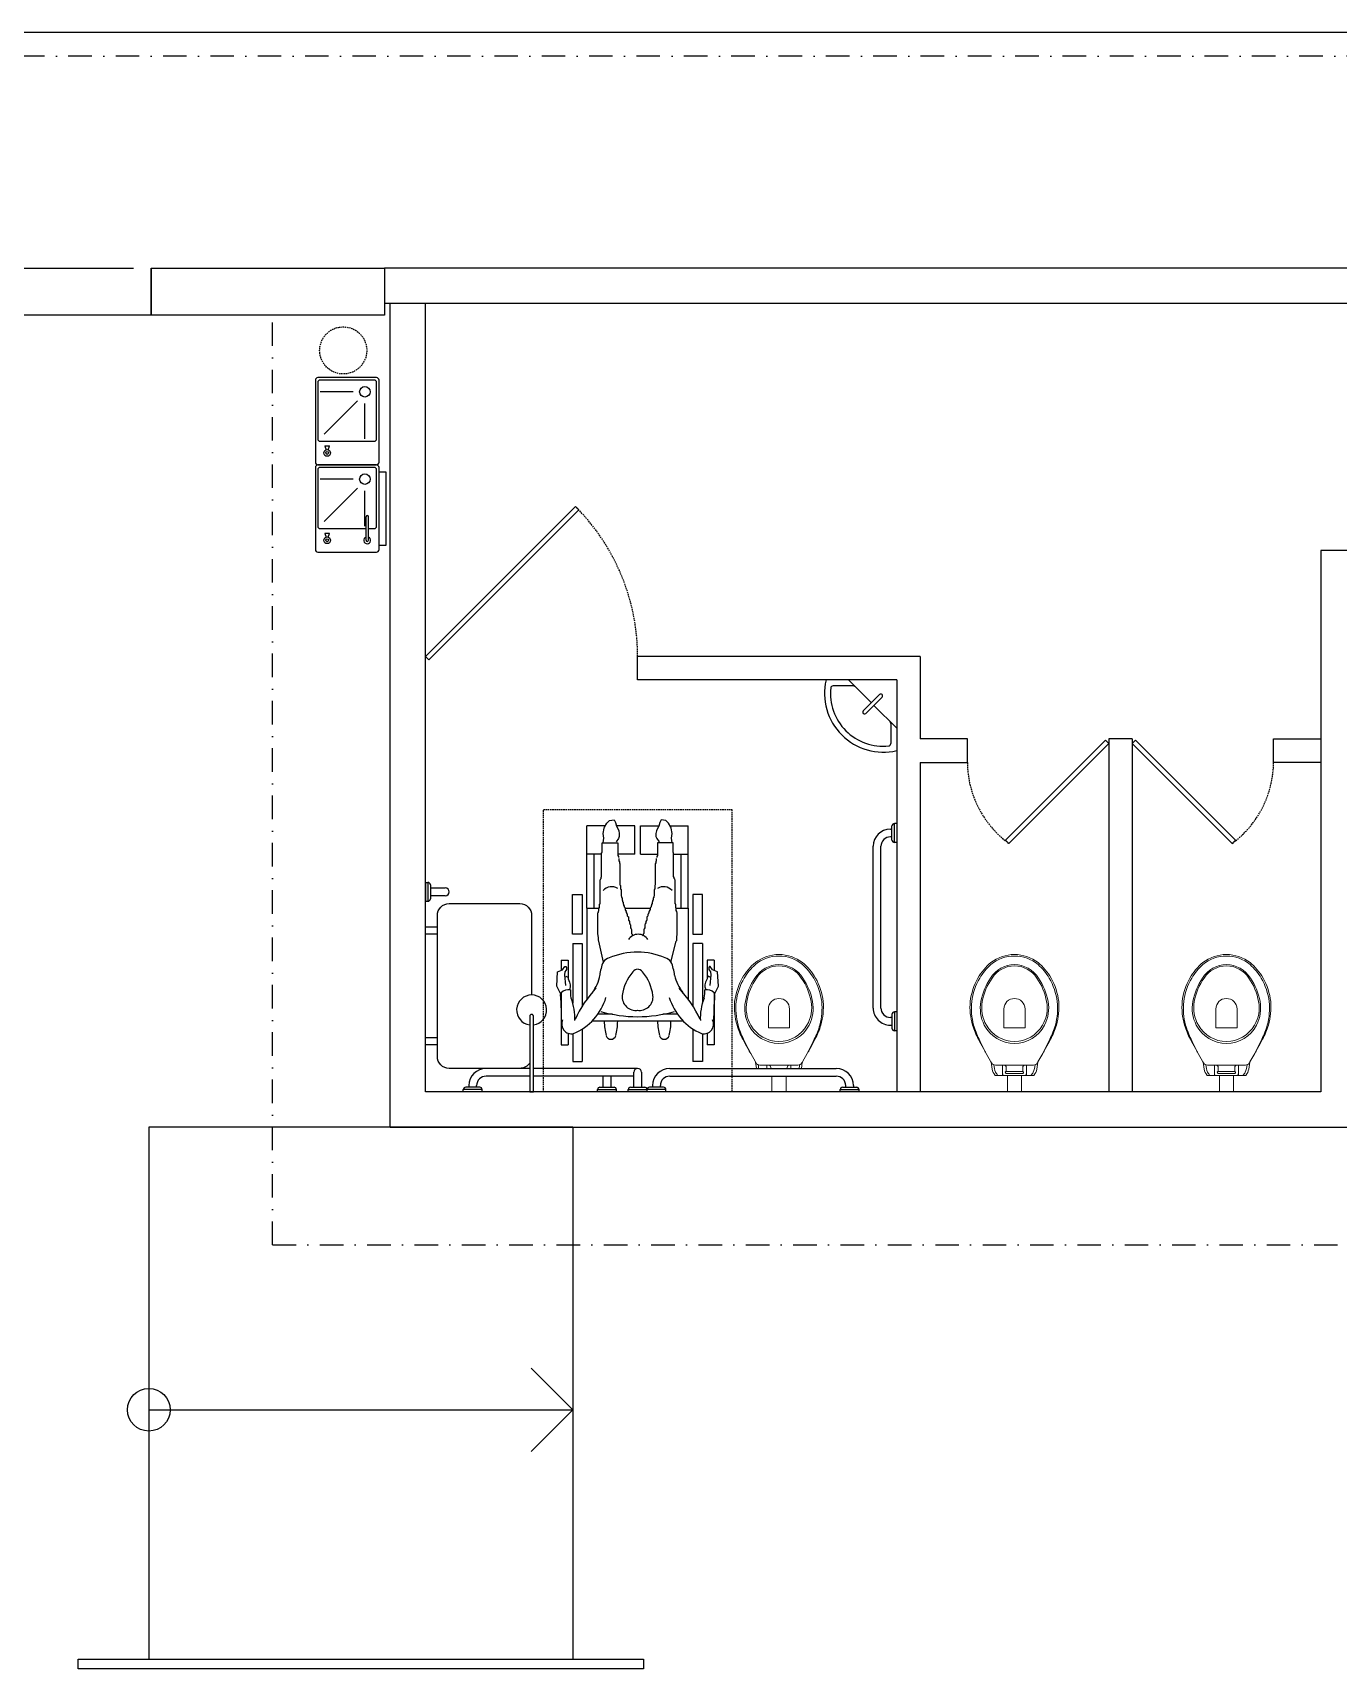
# Model space of a CAD drawing. Header units: centimetres. Extents: x -1927 to 15906, y 300 to 5931.
# Drawn here: x 8601 to 9155, y 4053 to 4746 of the extents above; entities that cross this region are included whole.
import ezdxf

# ---------------------------------------------------------------- set-up
doc = ezdxf.new("R2010")
doc.units = ezdxf.units.CM
doc.header["$LTSCALE"] = 10
for name, pattern in [('DASHDOTX2', [2, 1, -0.5, 0, -0.5]), ('HIDDEN', [9.525, 6.35, -3.175]), ('HIDDEN2', [0.1875, 0.125, -0.0625])]:
    doc.linetypes.add(name, pattern=pattern)
for name, color, linetype in [('ARQ_ESTRUTURA', 5, 'Continuous'), ('ARQ_REBOCO', 4, 'Continuous'), ('ARQ_VISTA0', 8, 'Continuous'), ('BL-SAN-01', 1, 'Continuous'), ('COBOGO', 2, 'Continuous'), ('EQUIP', 3, 'Continuous'), ('ESQUADRIA', 2, 'Continuous'), ('PAREDE', 4, 'Continuous'), ('PISOS', 8, 'Continuous'), ('PRA', 1, 'Continuous'), ('PROJ COBERTA', 8, 'DASHDOTX2'), ('PROJEÇÃO', 8, 'HIDDEN'), ('VISTA1', 1, 'Continuous')]:
    doc.layers.add(name, color=color, linetype=linetype)
doc.layers.add('BANHEIRO', color=1, linetype='Continuous', lineweight=20)
doc.layers.add('HAT', color=8, linetype='Continuous', lineweight=15)

# ---------------------------------------------------------------- blocks, each defined once
blk = doc.blocks.new('QCOB_VEST')
at = {"layer": 'ARQ_ESTRUTURA', "color": 251, "ltscale": 10}
blk.add_lwpolyline([(-2105, -1020), (-2085, -1020), (-2085, -1119), (-2105, -1119)], close=True, dxfattribs=at)
at = {"layer": 'ARQ_REBOCO', "color": 251, "ltscale": 10}
for p, q in [((-2105, 1020), (-2105, -1020.02)), ((-2090, 1020), (-2090, -1020.02)), ((-1985, -607.5), (-1985, -622.5)), ((-1740, -1017.5), (-1740, -607.5)), ((-1985, -622.5), (-1755, -622.5)), ((-1755, -622.5), (-1755, -1002.5)), ((-1905, -702.5), (-1905, -712.5)), ((-1905, -702.5), (-1755, -702.5)), ((-1905, -712.5), (-1755, -712.5)), ((-1940, -792.5), (-1905, -792.5)), ((-1940, -792.5), (-1940, -912.5)), ((-1895, -792.5), (-1755, -792.5)), ((-1930, -802.5), (-1755, -802.5)), ((-1930, -802.5), (-1930, -912.5)), ((-1870.37, -900.53), (-1870.58, -902.52)), ((-1869.16, -899.37), (-1870.37, -900.53)), ((-1757, -901.5), (-1757, -907.5)), ((-1756, -900.5), (-1756, -908.5)), ((-1755, -900.5), (-1756, -900.5)), ((-1870.58, -902.52), (-1869.41, -903.05)), ((-1869.41, -903.05), (-1867.87, -903.55)), ((-1868, -911.27), (-1868, -903.51)), ((-1867.87, -903.55), (-1866.87, -904.08)), ((-1866.87, -904.08), (-1865.86, -904.53)), ((-1865.86, -904.53), (-1864.78, -904.73)), ((-1864.78, -904.73), (-1863.49, -904.71)), ((-1863.49, -904.71), (-1862.64, -904.32)), ((-1862.64, -904.32), (-1861.21, -903.38)), ((-1860.79, -904.11), (-1855.44, -904.11)), ((-1856, -911.27), (-1856, -904.11)), ((-1855.44, -904.11), (-1854.99, -904.34)), ((-1854.99, -904.34), (-1854.55, -904.34)), ((-1854.1, -904.56), (-1853.21, -904.56)), ((-1853.21, -904.56), (-1852.76, -904.78)), ((-1852.76, -904.78), (-1852.32, -904.78)), ((-1852.32, -904.78), (-1851.87, -905.01)), ((-1851.87, -905.01), (-1842.96, -905.01)), ((-1842.96, -905.01), (-1842.74, -905.23)), ((-1842.74, -905.23), (-1841.18, -905.23)), ((-1841.18, -905.23), (-1840.95, -905.45)), ((-1840.95, -905.45), (-1838.28, -905.45)), ((-1838.28, -905.45), (-1838.06, -905.68)), ((-1838.06, -905.68), (-1837.61, -905.68)), ((-1837.61, -905.68), (-1837.39, -905.9)), ((-1837.39, -905.9), (-1836.5, -905.9)), ((-1836.5, -905.9), (-1836.27, -906.12)), ((-1836.27, -906.12), (-1835.83, -906.12)), ((-1835.83, -906.12), (-1835.61, -906.35)), ((-1835.61, -906.35), (-1834.71, -906.35)), ((-1834.71, -906.35), (-1834.71, -906.57)), ((-1834.71, -906.57), (-1834.27, -906.57)), ((-1834.27, -906.57), (-1834.27, -906.79)), ((-1834.27, -906.79), (-1833.6, -906.79)), ((-1833.6, -906.79), (-1833.38, -907.01)), ((-1833.38, -907.01), (-1833.15, -907.01)), ((-1833.15, -907.01), (-1832.93, -907.24)), ((-1833, -917.83), (-1833, -907.17)), ((-1832.93, -907.24), (-1832.26, -907.24)), ((-1832.26, -907.24), (-1832.26, -907.46)), ((-1832.26, -907.46), (-1831.82, -907.46)), ((-1831.82, -907.46), (-1831.59, -907.68)), ((-1831.59, -907.68), (-1831.15, -907.68)), ((-1831.15, -907.68), (-1831.15, -907.91)), ((-1831.15, -907.91), (-1830.7, -907.91)), ((-1830.7, -907.91), (-1830.48, -908.13)), ((-1830.48, -908.13), (-1829.81, -908.13)), ((-1829.81, -908.13), (-1829.59, -908.35)), ((-1829.59, -908.35), (-1829.37, -908.58)), ((-1829.37, -908.58), (-1828.03, -908.58)), ((-1828.03, -908.58), (-1827.81, -908.8)), ((-1757, -902.85), (-1757.7, -902.85)), ((-1757.7, -906.15), (-1757, -906.15)), ((-1756, -916.5), (-1756, -908.5)), ((-1755, -908.5), (-1756, -908.5)), ((-1755, -908.5), (-1756, -908.5)), ((-1930, -912.5), (-1940, -912.5)), ((-1856, -911.27), (-1868, -911.27)), ((-1856, -913.73), (-1868, -913.73)), ((-1868, -913.73), (-1868, -921.49)), ((-1856, -913.73), (-1856, -920.89)), ((-1827.81, -908.8), (-1827.36, -909.02)), ((-1827.36, -909.02), (-1826.91, -909.02)), ((-1826.91, -909.02), (-1826.47, -909.25)), ((-1826.47, -909.25), (-1826.25, -909.25)), ((-1826.25, -909.25), (-1826.02, -909.47)), ((-1826.25, -915.75), (-1826.02, -915.53)), ((-1826.02, -909.47), (-1824.69, -909.47)), ((-1826.02, -915.53), (-1824.69, -915.53)), ((-1824.69, -909.47), (-1824.24, -909.69)), ((-1824.69, -915.53), (-1824.24, -915.31)), ((-1824.24, -909.69), (-1824.02, -909.91)), ((-1824.24, -915.31), (-1824.02, -915.09)), ((-1824.02, -909.91), (-1822.24, -909.91)), ((-1824.02, -915.09), (-1822.24, -915.09)), ((-1822.24, -909.91), (-1822.01, -910.14)), ((-1822.24, -915.09), (-1822.01, -914.86)), ((-1822.01, -910.14), (-1821.57, -910.14)), ((-1822.01, -914.86), (-1821.57, -914.86)), ((-1821.57, -910.14), (-1821.34, -910.36)), ((-1821.57, -914.86), (-1821.34, -914.64)), ((-1765, -912.5), (-1765, -956.68)), ((-1763.35, -910.85), (-1757, -910.85)), ((-1757, -914.15), (-1763.35, -914.15)), ((-1761.7, -914.15), (-1761.7, -956.68)), ((-1757, -915.5), (-1757, -909.5)), ((-1870.58, -922.48), (-1869.41, -921.95)), ((-1869.41, -921.95), (-1867.87, -921.45)), ((-1867.87, -921.45), (-1866.87, -920.92)), ((-1866.87, -920.92), (-1865.86, -920.47)), ((-1865.86, -920.47), (-1864.78, -920.27)), ((-1864.78, -920.27), (-1863.49, -920.29)), ((-1863.49, -920.29), (-1862.64, -920.68)), ((-1862.64, -920.68), (-1861.21, -921.62)), ((-1860.81, -927.58), (-1860.79, -920.89)), ((-1860.79, -920.89), (-1855.44, -920.89)), ((-1855.44, -920.89), (-1854.99, -920.66)), ((-1854.99, -920.66), (-1854.55, -920.66)), ((-1854.1, -920.44), (-1853.21, -920.44)), ((-1853.21, -920.44), (-1852.76, -920.22)), ((-1852.76, -920.22), (-1852.32, -920.22)), ((-1852.32, -920.22), (-1851.87, -919.99)), ((-1851.87, -919.99), (-1842.96, -919.99)), ((-1842.96, -919.99), (-1842.74, -919.77)), ((-1842.74, -919.77), (-1841.18, -919.77)), ((-1841.18, -919.77), (-1840.95, -919.55)), ((-1840.95, -919.55), (-1838.28, -919.55)), ((-1838.28, -919.55), (-1838.06, -919.32)), ((-1838.06, -919.32), (-1837.61, -919.32)), ((-1837.61, -919.32), (-1837.39, -919.1)), ((-1837.39, -919.1), (-1836.5, -919.1)), ((-1836.5, -919.1), (-1836.27, -918.88)), ((-1836.27, -918.88), (-1835.83, -918.88)), ((-1835.83, -918.88), (-1835.61, -918.65)), ((-1835.61, -918.65), (-1834.71, -918.65)), ((-1834.71, -918.43), (-1834.27, -918.43)), ((-1834.71, -918.65), (-1834.71, -918.43)), ((-1834.27, -918.21), (-1833.6, -918.21)), ((-1834.27, -918.43), (-1834.27, -918.21)), ((-1833.6, -918.21), (-1833.38, -917.99)), ((-1833.38, -917.99), (-1833.15, -917.99)), ((-1833.15, -917.99), (-1832.93, -917.76)), ((-1832.93, -917.76), (-1832.26, -917.76)), ((-1832.26, -917.54), (-1831.82, -917.54)), ((-1832.26, -917.76), (-1832.26, -917.54)), ((-1831.82, -917.54), (-1831.59, -917.32)), ((-1831.59, -917.32), (-1831.15, -917.32)), ((-1831.15, -917.09), (-1830.7, -917.09)), ((-1831.15, -917.32), (-1831.15, -917.09)), ((-1830.7, -917.09), (-1830.48, -916.87)), ((-1830.48, -916.87), (-1829.81, -916.87)), ((-1829.81, -916.87), (-1829.59, -916.65)), ((-1829.59, -916.65), (-1829.37, -916.42)), ((-1829.37, -916.42), (-1828.03, -916.42)), ((-1828.03, -916.42), (-1827.81, -916.2)), ((-1827.81, -916.2), (-1827.36, -915.98)), ((-1827.36, -915.98), (-1826.91, -915.98)), ((-1826.91, -915.98), (-1826.47, -915.75)), ((-1826.47, -915.75), (-1826.25, -915.75)), ((-1755, -916.5), (-1756, -916.5)), ((-1756, -929.5), (-1756, -921.5)), ((-1755, -921.5), (-1756, -921.5)), ((-1870.37, -924.47), (-1870.58, -922.48)), ((-1869.16, -925.63), (-1870.37, -924.47)), ((-1867.43, -926.58), (-1869.16, -925.63)), ((-1868, -926.27), (-1868, -934)), ((-1867.03, -926.74), (-1867.43, -926.58)), ((-1864.83, -927.17), (-1867.03, -926.74)), ((-1862.74, -926.9), (-1864.83, -927.17)), ((-1861.76, -926.98), (-1862.74, -926.9)), ((-1860.8, -927.1), (-1861.76, -926.98)), ((-1856.78, -927.58), (-1860.81, -927.58)), ((-1856.55, -927.8), (-1856.78, -927.58)), ((-1846.52, -927.8), (-1856.55, -927.8)), ((-1856, -927.8), (-1856, -934)), ((-1846.08, -928.02), (-1846.52, -927.8)), ((-1845.63, -928.02), (-1846.08, -928.02)), ((-1845.41, -928.25), (-1845.63, -928.02)), ((-1845.19, -928.25), (-1845.41, -928.25)), ((-1844.96, -928.47), (-1845.19, -928.25)), ((-1834.94, -928.47), (-1844.96, -928.47)), ((-1834.71, -928.69), (-1834.94, -928.47)), ((-1833.38, -928.69), (-1834.71, -928.69)), ((-1832.93, -928.92), (-1833.38, -928.69)), ((-1833, -934), (-1833, -928.88)), ((-1832.04, -928.92), (-1832.93, -928.92)), ((-1831.59, -929.14), (-1832.04, -928.92)), ((-1831.37, -929.14), (-1831.59, -929.14)), ((-1831.15, -929.36), (-1831.37, -929.14)), ((-1822.24, -929.36), (-1831.15, -929.36)), ((-1820.45, -929.14), (-1822.24, -929.36)), ((-1819.34, -929.14), (-1820.45, -929.14)), ((-1819.12, -928.92), (-1819.34, -929.14)), ((-1810.18, -927.03), (-1819.12, -928.92)), ((-1788, -923.23), (-1788, -929.44)), ((-1761.7, -923.85), (-1757, -923.85)), ((-1757, -927.15), (-1761.7, -927.15)), ((-1757, -928.5), (-1757, -922.5)), ((-1833, -934), (-1868, -934)), ((-1833, -931), (-1856, -931)), ((-1833, -934), (-1794.4, -934)), ((-1818, -940), (-1818, -936)), ((-1818, -936), (-1791.48, -936)), ((-1781.75, -936), (-1768, -936)), ((-1768, -940), (-1768, -936)), ((-1755, -929.5), (-1756, -929.5)), ((-1818, -940), (-1792.65, -940)), ((-1811, -945), (-1811, -942)), ((-1811, -942), (-1803.13, -942)), ((-1808.23, -942.96), (-1807.85, -942.74)), ((-1808.23, -943.04), (-1808.23, -942.96)), ((-1808.23, -943.35), (-1808.23, -943.04)), ((-1807.85, -942.74), (-1807.46, -942.75)), ((-1807.46, -942.75), (-1807.08, -942.76)), ((-1807.08, -942.76), (-1806.63, -942.98)), ((-1806.63, -942.98), (-1806.02, -943.45)), ((-1804.71, -943.56), (-1800.25, -943.09)), ((-1804.23, -942.41), (-1803.61, -942.11)), ((-1803.72, -943.34), (-1804.23, -942.41)), ((-1803.61, -942.11), (-1803, -941.97)), ((-1803, -941.97), (-1801.69, -941.38)), ((-1801.69, -941.38), (-1800.46, -941.09)), ((-1800.46, -941.09), (-1799.61, -941.1)), ((-1799.61, -941.1), (-1798.39, -941.43)), ((-1779.91, -942), (-1775, -942)), ((-1779.75, -940), (-1768, -940)), ((-1775, -945), (-1775, -942)), ((-1811, -945), (-1806.62, -945)), ((-1806.87, -944.36), (-1808.23, -943.35)), ((-1806.07, -946.45), (-1806.87, -944.36)), ((-1799.94, -946.86), (-1806.07, -946.45)), ((-1806.02, -943.45), (-1804.71, -943.56)), ((-1796.59, -945.16), (-1799.94, -946.86)), ((-1796.97, -945), (-1775, -945)), ((-1755, -956.68), (-1787.1, -956.68)), ((-1755, -958.32), (-1755, -956.68)), ((-1787.1, -958.32), (-1755, -958.32)), ((-1765, -958.32), (-1765, -976.85)), ((-1761.7, -958.32), (-1761.7, -976.85)), ((-1757, -980.85), (-1757.7, -980.85)), ((-1757.7, -984.15), (-1757, -984.15)), ((-1757, -979.5), (-1757, -985.5)), ((-1756, -978.5), (-1756, -986.5)), ((-1755, -978.5), (-1756, -978.5)), ((-1755, -986.5), (-1756, -986.5)), ((-1841.65, -1000.5), (-1841.65, -994.15)), ((-1838.35, -994.15), (-1838.35, -1000.5)), ((-1825, -997.5), (-1825, -1002.5)), ((-1822, -997.5), (-1822, -1002.5)), ((-1778, -997.5), (-1778, -1002.5)), ((-1775, -997.5), (-1775, -1002.5)), ((-1755, -1002.5), (-2090, -1002.5)), ((-1844, -1001.5), (-1836, -1001.5)), ((-1844, -1002.5), (-1844, -1001.5)), ((-1844, -1002.5), (-1836, -1002.5)), ((-1843, -1000.5), (-1837, -1000.5)), ((-1836, -1002.5), (-1836, -1001.5)), ((-1836, -1002.5), (-1836, -1001.5)), ((-1740, -1017.5), (-2090, -1017.5)), ((-1987.34, -1019.3), (-2018.34, -1019.3)), ((-2018.34, -1019.3), (-2018.34, -1022.3)), ((-1987.34, -1022.3), (-1987.34, -1019.3)), ((-2058.44, -1023.3), (-2058.44, -1048.3)), ((-2022.44, -1022.3), (-2057.44, -1022.3)), ((-2057.44, -1024.3), (-2057.44, -1047.3)), ((-2032.44, -1023.3), (-2056.44, -1023.3)), ((-2031.44, -1047.3), (-2031.44, -1024.3)), ((-2021.44, -1048.3), (-2021.44, -1023.3)), ((-2021.34, -1023.3), (-2021.34, -1048.3)), ((-2018.34, -1022.3), (-2020.34, -1022.3)), ((-2020.34, -1024.3), (-2020.34, -1047.3)), ((-1995.34, -1023.3), (-2019.34, -1023.3)), ((-1987.34, -1022.3), (-2018.34, -1022.3)), ((-1994.34, -1026.8), (-1994.34, -1024.3)), ((-1985.34, -1022.3), (-1987.34, -1022.3)), ((-1984.34, -1048.3), (-1984.34, -1023.3)), ((-2052.44, -1033.3), (-2052.44, -1047.3)), ((-2034.4, -1045.6), (-2048.55, -1031.46)), ((-2032.44, -1028.3), (-2047.44, -1028.3)), ((-2015.34, -1033.3), (-2015.34, -1047.3)), ((-1997.3, -1045.6), (-2011.45, -1031.46)), ((-1995.34, -1028.3), (-2010.34, -1028.3)), ((-1989.34, -1026.8), (-1999.34, -1026.8)), ((-1989.34, -1027.8), (-1999.34, -1027.8)), ((-1994.34, -1047.3), (-1994.34, -1027.8)), ((-2029.44, -1045.16), (-2029.44, -1043.44)), ((-2027.79, -1043.85), (-2029.31, -1043.34)), ((-2029.31, -1045.25), (-2027.79, -1044.75)), ((-1992.34, -1045.16), (-1992.34, -1043.44)), ((-1990.69, -1043.85), (-1992.21, -1043.34)), ((-1992.21, -1045.25), (-1990.69, -1044.75)), ((-2057.44, -1049.3), (-2022.44, -1049.3)), ((-2056.44, -1048.3), (-2032.44, -1048.3)), ((-2020.34, -1049.3), (-1985.34, -1049.3)), ((-2019.34, -1048.3), (-1995.34, -1048.3))]:
    blk.add_line(p, q, dxfattribs=at)
for points in [[(-1905, -642.5), (-1905, -622.5), (-1895, -622.5), (-1895, -642.5)], [(-1822, -940.1), (-1838.85, -940.1), (-1838.85, -936.01), (-1822, -936.01)]]:
    blk.add_lwpolyline(points, close=True, dxfattribs=at)
blk.add_lwpolyline([(-1895, -792.5), (-1895, -772.5), (-1905, -772.5), (-1905, -792.5)], dxfattribs=at)
blk.add_lwpolyline([(-1767.26, -958.32, -0.252892), (-1765, -962.5), (-1765, -992.5, -0.414214), (-1770, -997.5), (-1830, -997.5, -0.414214), (-1835, -992.5), (-1835, -962.5, -0.414214), (-1830, -957.5), (-1796.2, -957.5)], format="xyb", dxfattribs=at)
for centre, radius in [((-2052.44, -1028.3), 2.23), ((-2015.34, -1028.3), 2.23), ((-2026.44, -1044.3), 1.42), ((-2026.44, -1044.3), 0.596), ((-1989.34, -1044.3), 1.42), ((-1989.34, -1044.3), 0.596)]:
    blk.add_circle(centre, radius, dxfattribs=at)
for centre, radius, start, end in [((-1782.82, -912.91), 31.59, 157.41149, 179.30862), ((-1779.45, -901.18), 2.08, 0, 74.76418), ((-1779.45, -901.18), 2.08, 285.23582, 0), ((-1756, -901.5), 1, 90, 180), ((-1817.06, -912.26), 4.92, 122.52709, 237.47291), ((-1793.28, -925.56), 19.77, 97.85443, 129.98045), ((-1795.37, -911.68), 5.74, 350.38275, 96.06755), ((-1785.23, -879.98), 24.05, 270.54323, 285.23582), ((-1756, -907.5), 1, 180, 270), ((-1756, -909.5), 1, 90, 180), ((-1780.86, -912.08), 33.55, 180.66417, 201.91059), ((-1804.38, -912.65), 2.76, 125.57967, 182.46585), ((-1804.38, -912.35), 2.76, 177.53415, 234.42033), ((-1793.28, -899.44), 19.77, 230.01955, 262.14557), ((-1795.37, -913.32), 5.74, 263.93245, 9.61725), ((-1846.94, -912.02), 60, 344.41965, 359.53977), ((-1763.35, -912.5), 1.65, 90, 270), ((-1756, -915.5), 1, 180, 270), ((-1837.04, -923.51), 5.12, 150.0088, 225.67969), ((-1785.23, -945.02), 24.05, 74.76418, 89.45677), ((-1779.45, -923.82), 2.08, 0, 74.76418), ((-1756, -922.5), 1, 90, 180), ((-1807.26, -922.97), 5, 199.04443, 267.95399), ((-1804.83, -921.96), 6.55, 246.44639, 272.48176), ((-1808.02, -946.57), 18.4, 53.93734, 79.08721), ((-1801.99, -949.01), 24.06, 22.83084, 73.58245), ((-1785.23, -902.62), 24.05, 270.54323, 285.23582), ((-1779.45, -923.82), 2.08, 285.23582, 0), ((-1756, -928.5), 1, 180, 270), ((-1767, -897.17), 45.91, 225.78367, 245.83517), ((-1794.47, -941.93), 3.96, 167.04332, 229.5138), ((-1797.77, -926.03), 15.03, 267.86575, 280.68009), ((-1786.33, -962.02), 22.91, 87.48404, 111.7284), ((-1783.79, -940.67), 4.09, 244.03459, 14.03618), ((-1779.81, -939.68), 0.000000000599, 202.95117, 22.74866), ((-1796.4, -944.18), 1, 229.5138, 273.99433), ((-1783.27, -1132.18), 187.45, 90.02556, 93.99433), ((-1789.82, -957.5), 6.38, 7.36606, 352.63394), ((-1787.1, -957.5), 0.818, 90, 270), ((-1757.7, -976.85), 7.3, 180, 270), ((-1757.7, -976.85), 4, 180, 270), ((-1756, -979.5), 1, 90, 180), ((-1756, -985.5), 1, 180, 270), ((-1840, -994.15), 1.65, 0, 180), ((-1843, -1001.5), 1, 90, 180), ((-1837, -1001.5), 1, 0, 90), ((-2057.44, -1023.3), 1, 90, 180), ((-2056.44, -1024.3), 1, 90, 180), ((-2032.44, -1024.3), 1, 0, 90), ((-2022.44, -1023.3), 1, 0, 90), ((-2020.34, -1023.3), 1, 90, 180), ((-2019.34, -1024.3), 1, 90, 180), ((-1995.34, -1024.3), 1, 0, 90), ((-1989.34, -1027.3), 1.47, 199.9134, 160.0866), ((-1985.34, -1023.3), 1, 0, 90), ((-1999.34, -1027.3), 0.5, 90, 270), ((-1989.34, -1027.3), 0.499, 270, 90), ((-2056.44, -1047.3), 1, 180, 270), ((-2032.44, -1047.3), 1, 270, 0), ((-2029.34, -1043.44), 0.1, 71.56505, 180), ((-2029.34, -1045.16), 0.1, 180, 288.43495), ((-2019.34, -1047.3), 1, 180, 270), ((-1995.34, -1047.3), 1, 270, 0), ((-1992.24, -1043.44), 0.1, 71.56505, 180), ((-1992.24, -1045.16), 0.1, 180, 288.43495), ((-2057.44, -1048.3), 1, 180, 270), ((-2022.44, -1048.3), 1, 270, 0), ((-2020.34, -1048.3), 1, 180, 270), ((-1985.34, -1048.3), 1, 270, 0)]:
    blk.add_arc(centre, radius, start, end, dxfattribs=at)
at = {"layer": 'ARQ_VISTA0', "color": 251}
blk.add_lwpolyline([(-1514, -910), (-1510, -910), (-1510, -1150), (-1514, -1150)], close=True, dxfattribs=at)
at = {"layer": 'BANHEIRO', "color": 251}
for p, q in [((-1763.75, -666.09), (-1763.75, -658.91)), ((-1762, -670.75), (-1762, -654.25)), ((-1762, -659.5), (-1755, -659.5)), ((-1762, -665.5), (-1755, -665.5)), ((-1763.75, -748.91), (-1763.75, -756.09)), ((-1762, -744.25), (-1762, -760.75)), ((-1762, -749.5), (-1755, -749.5)), ((-1762, -755.5), (-1755, -755.5)), ((-1761.7, -849.5), (-1755, -849.5)), ((-1761.7, -855.5), (-1755, -855.5))]:
    blk.add_line(p, q, dxfattribs=at)
for points in [[(-1762, -654.25, 0.110292), (-1764.71, -653.02), (-1767.63, -652.57, -0.047116), (-1767.68, -652.56, -0.044891), (-1767.73, -652.53), (-1771.4, -650.5, 0.036783), (-1773.4, -649.3, 0.0196), (-1777.4, -647.2, 0.056836), (-1783.4, -644.7, 0.089116), (-1793.4, -643.7, 0.095425), (-1803.4, -646.95, 0.091656), (-1809.95, -652.5, 0.16072), (-1813.4, -662.5, 0.16072), (-1809.95, -672.5, 0.091656), (-1803.4, -678.05, 0.095425), (-1793.4, -681.3, 0.089116), (-1783.4, -680.3, 0.056836), (-1777.4, -677.8, 0.0196), (-1773.4, -675.7, 0.036783), (-1771.4, -674.5), (-1767.73, -672.47, -0.044891), (-1767.68, -672.44, -0.047116), (-1767.63, -672.43), (-1764.71, -671.98, 0.110292), (-1762, -670.75, 0.110292)], [(-1771.4, -650.5), (-1773.4, -649.4, 0.0204), (-1777.4, -647.5, 0.050595), (-1783.4, -645.15, 0.089432), (-1793.4, -644.35, 0.098712), (-1803.4, -647.75, 0.072481), (-1809.1, -652.5, 0.182574), (-1812.7, -662.5, 0.182574), (-1809.1, -672.5, 0.072481), (-1803.4, -677.25, 0.098712), (-1793.4, -680.65, 0.089432), (-1783.4, -679.85, 0.050595), (-1777.4, -677.5, 0.0204), (-1773.4, -675.6), (-1771.4, -674.5)], [(-1767.68, -652.56), (-1767.41, -652.72, -0.269143), (-1766.4, -654.45), (-1766.4, -670.55, -0.269143), (-1767.41, -672.28), (-1767.68, -672.44)], [(-1762, -655.51, 0.068652), (-1763.4, -654.5, 0.082359), (-1766.53, -653.73)], [(-1762, -657.76, 0.15436), (-1763.15, -657.4), (-1766.4, -657.4)], [(-1766.4, -667, -0.414214), (-1765.4, -666), (-1764.1, -666, -0.226163), (-1763.56, -666.26, 0.733322), (-1762.9, -666), (-1762.9, -659, 0.733322), (-1763.56, -658.74, -0.226163), (-1764.1, -659), (-1765.4, -659, -0.414214), (-1766.4, -658)], [(-1766.53, -671.27, 0.082359), (-1763.4, -670.5, 0.068652), (-1762, -669.49, 0.068652)], [(-1766.4, -667.6), (-1763.15, -667.6, 0.15436), (-1762, -667.24, 0.15436)], [(-1762, -760.75, -0.110292), (-1764.71, -761.98), (-1767.63, -762.43, 0.047116), (-1767.68, -762.44, 0.044891), (-1767.73, -762.47), (-1771.4, -764.5, -0.036783), (-1773.4, -765.7, -0.0196), (-1777.4, -767.8, -0.056836), (-1783.4, -770.3, -0.089116), (-1793.4, -771.3, -0.095425), (-1803.4, -768.05, -0.091656), (-1809.95, -762.5, -0.16072), (-1813.4, -752.5, -0.16072), (-1809.95, -742.5, -0.091656), (-1803.4, -736.95, -0.095425), (-1793.4, -733.7, -0.089116), (-1783.4, -734.7, -0.056836), (-1777.4, -737.2, -0.0196), (-1773.4, -739.3, -0.036783), (-1771.4, -740.5), (-1767.73, -742.53, 0.044891), (-1767.68, -742.56, 0.047116), (-1767.63, -742.57), (-1764.71, -743.02, -0.110292), (-1762, -744.25, -0.110292)], [(-1771.4, -764.5), (-1773.4, -765.6, -0.0204), (-1777.4, -767.5, -0.050595), (-1783.4, -769.85, -0.089432), (-1793.4, -770.65, -0.098712), (-1803.4, -767.25, -0.072481), (-1809.1, -762.5, -0.182574), (-1812.7, -752.5, -0.182574), (-1809.1, -742.5, -0.072481), (-1803.4, -737.75, -0.098712), (-1793.4, -734.35, -0.089432), (-1783.4, -735.15, -0.050595), (-1777.4, -737.5, -0.0204), (-1773.4, -739.4), (-1771.4, -740.5)], [(-1767.68, -762.44), (-1767.41, -762.28, 0.269143), (-1766.4, -760.55), (-1766.4, -744.45, 0.269143), (-1767.41, -742.72), (-1767.68, -742.56)], [(-1766.53, -743.73, -0.082359), (-1763.4, -744.5, -0.068652), (-1762, -745.51, -0.068652)], [(-1766.4, -747.4), (-1763.15, -747.4, -0.15436), (-1762, -747.76, -0.15436)], [(-1766.4, -748, 0.414214), (-1765.4, -749), (-1764.1, -749, 0.226163), (-1763.56, -748.74, -0.733322), (-1762.9, -749), (-1762.9, -756, -0.733322), (-1763.56, -756.26, 0.226163), (-1764.1, -756), (-1765.4, -756, 0.414214), (-1766.4, -757)], [(-1762, -759.49, -0.068652), (-1763.4, -760.5, -0.082359), (-1766.53, -761.27)], [(-1762, -757.24, -0.15436), (-1763.15, -757.6), (-1766.4, -757.6)], [(-1765, -862.03), (-1767.63, -862.43, 0.047116), (-1767.68, -862.44, 0.044891), (-1767.73, -862.47), (-1771.4, -864.5, -0.036783), (-1773.4, -865.7, -0.0196), (-1777.4, -867.8, -0.056836), (-1783.4, -870.3, -0.089116), (-1793.4, -871.3, -0.095425), (-1803.4, -868.05, -0.091656), (-1809.95, -862.5, -0.16072), (-1813.4, -852.5, -0.16072), (-1809.95, -842.5, -0.091656), (-1803.4, -836.95, -0.095425), (-1793.4, -833.7, -0.089116), (-1783.4, -834.7, -0.056836), (-1777.4, -837.2, -0.0196), (-1773.4, -839.3, -0.036783), (-1771.4, -840.5), (-1767.73, -842.53, 0.044891), (-1767.68, -842.56, 0.047116), (-1767.63, -842.57), (-1765, -842.97)], [(-1771.4, -864.5), (-1773.4, -865.6, -0.0204), (-1777.4, -867.5, -0.050595), (-1783.4, -869.85, -0.089432), (-1793.4, -870.65, -0.098712), (-1803.4, -867.25, -0.072481), (-1809.1, -862.5, -0.182574), (-1812.7, -852.5, -0.182574), (-1809.1, -842.5, -0.072481), (-1803.4, -837.75, -0.098712), (-1793.4, -834.35, -0.089432), (-1783.4, -835.15, -0.050595), (-1777.4, -837.5, -0.0204), (-1773.4, -839.4), (-1771.4, -840.5)], [(-1767.68, -862.44), (-1767.41, -862.28, 0.269143), (-1766.4, -860.55), (-1766.4, -844.45, 0.269143), (-1767.41, -842.72), (-1767.68, -842.56)], [(-1766.53, -843.73, -0.039426), (-1765, -843.97, -0.039426)], [(-1766.4, -848, 0.414214), (-1765.4, -849), (-1765, -849)], [(-1765, -856), (-1765.4, -856, 0.414214), (-1766.4, -857)], [(-1765, -861.03, -0.039426), (-1766.53, -861.27)]]:
    blk.add_lwpolyline(points, format="xyb", dxfattribs=at)
for points in [[(-1809.1, -662.5, 0.247323), (-1803.4, -672.7, 0.098952), (-1793.4, -676.75, 0.167831), (-1783.4, -675.3, 0.278895), (-1775.55, -662.5, 0.278895), (-1783.4, -649.7, 0.167831), (-1793.4, -648.25, 0.098952), (-1803.4, -652.3, 0.247323)], [(-1783.4, -650.6, 0.185303), (-1793.4, -648.85, 0.106842), (-1803.4, -653, 0.250606), (-1808.6, -662.5, 0.250606), (-1803.4, -672, 0.106842), (-1793.4, -676.15, 0.185303), (-1783.4, -674.4, 0.264523), (-1776.4, -662.5, 0.264523)], [(-1790.2, -658), (-1782.2, -658), (-1782.2, -667), (-1790.2, -667, -1)], [(-1809.1, -752.5, -0.247323), (-1803.4, -742.3, -0.098952), (-1793.4, -738.25, -0.167831), (-1783.4, -739.7, -0.278895), (-1775.55, -752.5, -0.278895), (-1783.4, -765.3, -0.167831), (-1793.4, -766.75, -0.098952), (-1803.4, -762.7, -0.247323)], [(-1783.4, -764.4, -0.185303), (-1793.4, -766.15, -0.106842), (-1803.4, -762, -0.250606), (-1808.6, -752.5, -0.250606), (-1803.4, -743, -0.106842), (-1793.4, -738.85, -0.185303), (-1783.4, -740.6, -0.264523), (-1776.4, -752.5, -0.264523)], [(-1790.2, -757), (-1782.2, -757), (-1782.2, -748), (-1790.2, -748, 1)], [(-1809.1, -852.5, -0.247323), (-1803.4, -842.3, -0.098952), (-1793.4, -838.25, -0.167831), (-1783.4, -839.7, -0.278895), (-1775.55, -852.5, -0.278895), (-1783.4, -865.3, -0.167831), (-1793.4, -866.75, -0.098952), (-1803.4, -862.7, -0.247323)], [(-1783.4, -864.4, -0.185303), (-1793.4, -866.15, -0.106842), (-1803.4, -862, -0.250606), (-1808.6, -852.5, -0.250606), (-1803.4, -843, -0.106842), (-1793.4, -838.85, -0.185303), (-1783.4, -840.6, -0.264523), (-1776.4, -852.5, -0.264523)], [(-1790.2, -857), (-1782.2, -857), (-1782.2, -848), (-1790.2, -848, 1)]]:
    blk.add_lwpolyline(points, format="xyb", close=True, dxfattribs=at)
for points in [[(-1763.15, -657.4), (-1762, -657.4)], [(-1762, -667.6), (-1763.15, -667.6)], [(-1762, -747.4), (-1763.15, -747.4)], [(-1763.15, -757.6), (-1762, -757.6)], [(-1766.4, -847.4), (-1765, -847.4)], [(-1765, -857.6), (-1766.4, -857.6)]]:
    blk.add_lwpolyline(points, dxfattribs=at)
at = {"layer": 'BL-SAN-01', "color": 251}
for p, q in [((-1811, -880), (-1806.62, -880)), ((-1811, -880), (-1811, -883)), ((-1806.87, -880.64), (-1808.23, -881.65)), ((-1806.07, -878.55), (-1806.87, -880.64)), ((-1799.94, -878.14), (-1806.07, -878.55)), ((-1796.59, -879.84), (-1799.94, -878.14)), ((-1796.97, -880), (-1775, -880)), ((-1775, -880), (-1775, -883)), ((-1818, -885), (-1792.65, -885)), ((-1818, -885), (-1818, -889)), ((-1811, -883), (-1803.13, -883)), ((-1808.23, -881.65), (-1808.23, -881.96)), ((-1808.23, -881.96), (-1808.23, -882.04)), ((-1808.23, -882.04), (-1807.85, -882.26)), ((-1807.85, -882.26), (-1807.46, -882.25)), ((-1807.46, -882.25), (-1807.08, -882.24)), ((-1807.08, -882.24), (-1806.63, -882.02)), ((-1806.63, -882.02), (-1806.02, -881.55)), ((-1806.02, -881.55), (-1804.71, -881.44)), ((-1804.71, -881.44), (-1800.25, -881.91)), ((-1803.72, -881.66), (-1804.23, -882.59)), ((-1804.23, -882.59), (-1803.61, -882.89)), ((-1803.61, -882.89), (-1803, -883.03)), ((-1803, -883.03), (-1801.69, -883.62)), ((-1801.69, -883.62), (-1800.46, -883.91)), ((-1800.46, -883.91), (-1799.61, -883.9)), ((-1799.61, -883.9), (-1798.39, -883.57)), ((-1779.91, -883), (-1775, -883)), ((-1779.75, -885), (-1768, -885)), ((-1768, -885), (-1768, -889)), ((-1833, -891), (-1868, -891)), ((-1868, -898.73), (-1868, -891)), ((-1856, -897.2), (-1856, -891)), ((-1833, -894), (-1856, -894)), ((-1833, -896.12), (-1833, -891)), ((-1833, -891), (-1794.4, -891)), ((-1818, -889), (-1791.48, -889)), ((-1785, -893.02), (-1785, -931.98)), ((-1781.75, -889), (-1768, -889)), ((-1867.43, -898.42), (-1869.16, -899.37)), ((-1867.03, -898.26), (-1867.43, -898.42)), ((-1864.83, -897.83), (-1867.03, -898.26)), ((-1862.74, -898.1), (-1864.83, -897.83)), ((-1861.76, -898.02), (-1862.74, -898.1)), ((-1860.8, -897.9), (-1861.76, -898.02)), ((-1856.78, -897.42), (-1860.81, -897.42)), ((-1860.81, -897.42), (-1860.79, -904.11)), ((-1856.55, -897.2), (-1856.78, -897.42)), ((-1846.52, -897.2), (-1856.55, -897.2)), ((-1846.08, -896.98), (-1846.52, -897.2)), ((-1845.63, -896.98), (-1846.08, -896.98)), ((-1845.41, -896.75), (-1845.63, -896.98)), ((-1845.19, -896.75), (-1845.41, -896.75)), ((-1844.96, -896.53), (-1845.19, -896.75)), ((-1834.94, -896.53), (-1844.96, -896.53)), ((-1834.71, -896.31), (-1834.94, -896.53)), ((-1833.38, -896.31), (-1834.71, -896.31)), ((-1832.93, -896.08), (-1833.38, -896.31)), ((-1832.04, -896.08), (-1832.93, -896.08)), ((-1831.59, -895.86), (-1832.04, -896.08)), ((-1831.37, -895.86), (-1831.59, -895.86)), ((-1831.15, -895.64), (-1831.37, -895.86)), ((-1822.24, -895.64), (-1831.15, -895.64)), ((-1820.45, -895.86), (-1822.24, -895.64)), ((-1819.34, -895.86), (-1820.45, -895.86)), ((-1819.12, -896.08), (-1819.34, -895.86)), ((-1810.18, -898.35), (-1819.12, -896.08)), ((-1788, -895.56), (-1788, -901.77))]:
    blk.add_line(p, q, dxfattribs=at)
at = {"layer": 'BL-SAN-01', "color": 251, "linetype": 'HIDDEN2', "ltscale": 0.5}
blk.add_lwpolyline([(-1755, -872.5), (-1755, -952.5), (-1875, -952.5), (-1875, -872.5)], close=True, dxfattribs=at)
at = {"layer": 'BL-SAN-01', "color": 251}
blk.add_lwpolyline([(-1822, -884.9), (-1838.85, -884.9), (-1838.85, -888.99), (-1822, -888.99)], close=True, dxfattribs=at)
at = {"layer": 'BL-SAN-01', "color": 251, "linetype": 'HIDDEN2', "ltscale": 0.5}
for centre, radius, start, end in [((-1895.34, -685.67), 43.17, 36.36439, 89.54986), ((-1895.34, -729.33), 43.17, 270.45014, 323.63561), ((-1940, -1002.5), 90, 90, 135)]:
    blk.add_arc(centre, radius, start, end, dxfattribs=at)
at = {"layer": 'BL-SAN-01', "color": 251}
for centre, radius, start, end in [((-1794.47, -883.07), 3.96, 130.4862, 192.95668), ((-1796.4, -880.82), 1, 86.00567, 130.4862), ((-1783.27, -692.82), 187.45, 266.00567, 269.97444), ((-1783.79, -884.33), 4.09, 345.96382, 115.96541), ((-1767, -927.83), 45.91, 114.16483, 134.21633), ((-1797.77, -898.97), 15.03, 79.31991, 92.13425), ((-1801.99, -875.99), 24.06, 286.41755, 337.16916), ((-1786.33, -862.98), 22.91, 248.2716, 272.51596), ((-1809.03, -878.29), 19.12, 283.58183, 308.24988), ((-1837.04, -901.49), 5.12, 134.32031, 209.9912), ((-1807.26, -902.41), 5, 92.04601, 160.95557), ((-1804.83, -903.42), 6.55, 87.51824, 113.55361), ((-1846.94, -912.98), 60, 0.46023, 15.58035), ((-1785.23, -922.38), 24.05, 74.76418, 89.45677)]:
    blk.add_arc(centre, radius, start, end, dxfattribs=at)
at = {"layer": 'COBOGO', "color": 251}
for p, q in [((-1909.49, -802.5), (-1919.23, -812.23)), ((-1923.8, -809.74), (-1916.84, -816.7)), ((-1922.76, -808.7), (-1915.8, -815.66)), ((-1911.58, -805), (-1902.96, -805)), ((-1920.27, -813.27), (-1930, -823.01)), ((-1927.5, -820.92), (-1927.5, -829.54))]:
    blk.add_line(p, q, dxfattribs=at)
for centre, radius, start, end in [((-1924.33, -808.17), 24.98, 256.88384, 13.11616), ((-1924.33, -808.17), 22.48, 264.20471, 5.79529), ((-1923.28, -809.22), 0.737, 45, 225), ((-1911.58, -806), 1, 90, 135), ((-1902.96, -806), 1, 5.79529, 90), ((-1916.32, -816.18), 0.737, 225, 45), ((-1926.5, -820.92), 1, 135, 180), ((-1926.5, -829.54), 1, 180, 264.20471)]:
    blk.add_arc(centre, radius, start, end, dxfattribs=at)
at = {"layer": 'EQUIP', "color": 251}
for p, q in [((-1869, -802.5), (-1869, -803.5)), ((-1861, -803.5), (-1869, -803.5)), ((-1862, -804.5), (-1868, -804.5)), ((-1866.65, -805.2), (-1866.65, -804.5)), ((-1863.35, -804.5), (-1863.35, -805.2)), ((-1861, -802.5), (-1861, -803.5)), ((-1789, -802.5), (-1789, -803.5)), ((-1789, -803.5), (-1781, -803.5)), ((-1788, -804.5), (-1782, -804.5)), ((-1786.65, -804.5), (-1786.65, -805.2)), ((-1783.35, -805.2), (-1783.35, -804.5)), ((-1781, -802.5), (-1781, -803.5)), ((-1790.65, -809.2), (-1859.35, -809.2)), ((-1790.65, -812.5), (-1859.35, -812.5)), ((-1757.7, -820.85), (-1757, -820.85)), ((-1757, -824.15), (-1757.7, -824.15)), ((-1757, -825.5), (-1757, -819.5)), ((-1756, -826.5), (-1756, -818.5)), ((-1755, -818.5), (-1756, -818.5)), ((-1765, -898.85), (-1765, -828.15)), ((-1761.7, -898.85), (-1761.7, -828.15)), ((-1755, -826.5), (-1756, -826.5))]:
    blk.add_line(p, q, dxfattribs=at)
for centre, radius, start, end in [((-1868, -803.5), 1, 180, 270), ((-1862, -803.5), 1, 270, 0), ((-1788, -803.5), 1, 180, 270), ((-1782, -803.5), 1, 270, 0), ((-1859.35, -805.2), 7.3, 180, 270), ((-1859.35, -805.2), 4, 180, 270), ((-1790.65, -805.2), 4, 270, 0), ((-1790.65, -805.2), 7.3, 270, 0), ((-1757.7, -828.15), 7.3, 90, 180), ((-1757.7, -828.15), 4, 90, 180), ((-1756, -819.5), 1, 90, 180), ((-1756, -825.5), 1, 180, 270), ((-1757.7, -898.85), 7.3, 180, 270), ((-1757.7, -898.85), 4, 180, 270)]:
    blk.add_arc(centre, radius, start, end, dxfattribs=at)
at = {"layer": 'ESQUADRIA', "color": 251}
for points in [[(-1903, -702.5), (-1860.57, -660.07), (-1861.99, -658.66), (-1904.41, -701.09)], [(-1903, -712.5), (-1860.57, -754.93), (-1861.99, -756.34), (-1904.41, -713.91)], [(-1938.59, -1001.09), (-2002.23, -937.45), (-2003.64, -938.86), (-1940, -1002.5)]]:
    blk.add_lwpolyline(points, close=True, dxfattribs=at)
at = {"layer": 'HAT', "color": 251}
blk.add_lwpolyline([(-2205, 1340.5), (1615, 1340.5), (1615, -1340.5), (-2205, -1340.5)], close=True, dxfattribs=at)
at = {"layer": 'PAREDE', "color": 251}
blk.add_lwpolyline([(-2105, -1020), (-2085, -1020), (-2085, -1119), (-2105, -1119)], close=True, dxfattribs=at)
at = {"layer": 'PISOS', "color": 251}
blk.add_line((-2205, 1340.5), (-2205, -1340.5), dxfattribs=at)
at = {"layer": 'PRA', "color": 251}
for p, q in [((-1620, -940), (-1637.72, -957.72)), ((-1620, -1120), (-1620, -940)), ((-1620, -940), (-1602.28, -957.72))]:
    blk.add_line(p, q, dxfattribs=at)
blk.add_circle((-1620, -1120), 9.07, dxfattribs=at)
at = {"layer": 'PROJ COBERTA', "color": 251}
for p, q in [((-2195, 1308), (-2195, -1308)), ((-1690, -1067.5), (-1690, 1067.5)), ((-1690, -1067.5), (-2085, -1067.5))]:
    blk.add_line(p, q, dxfattribs=at)
at = {"layer": 'PROJ COBERTA', "color": 251, "linetype": 'HIDDEN2', "ltscale": 0.5}
blk.add_circle((-2070, -1037.5), 10, dxfattribs=at)
at = {"layer": 'PROJEÇÃO', "color": 251}
blk.add_lwpolyline([(-2105, -1119), (-2085, -1119), (-2085, -1190), (-2105, -1190)], close=True, dxfattribs=at)
at = {"layer": 'VISTA1', "color": 251}
for p, q in [((-1740, -940), (-1514, -940)), ((-1740, -940), (-1740, -1120)), ((-1740, -1120), (-1514, -1120))]:
    blk.add_line(p, q, dxfattribs=at)

msp = doc.modelspace()

# ---------------------------------------------------------------- block references
at = {"rotation": 270}
msp.add_blockref('QCOB_VEST', (9770.2, 2541.19), dxfattribs=at)

doc.saveas('drawing.dxf')
